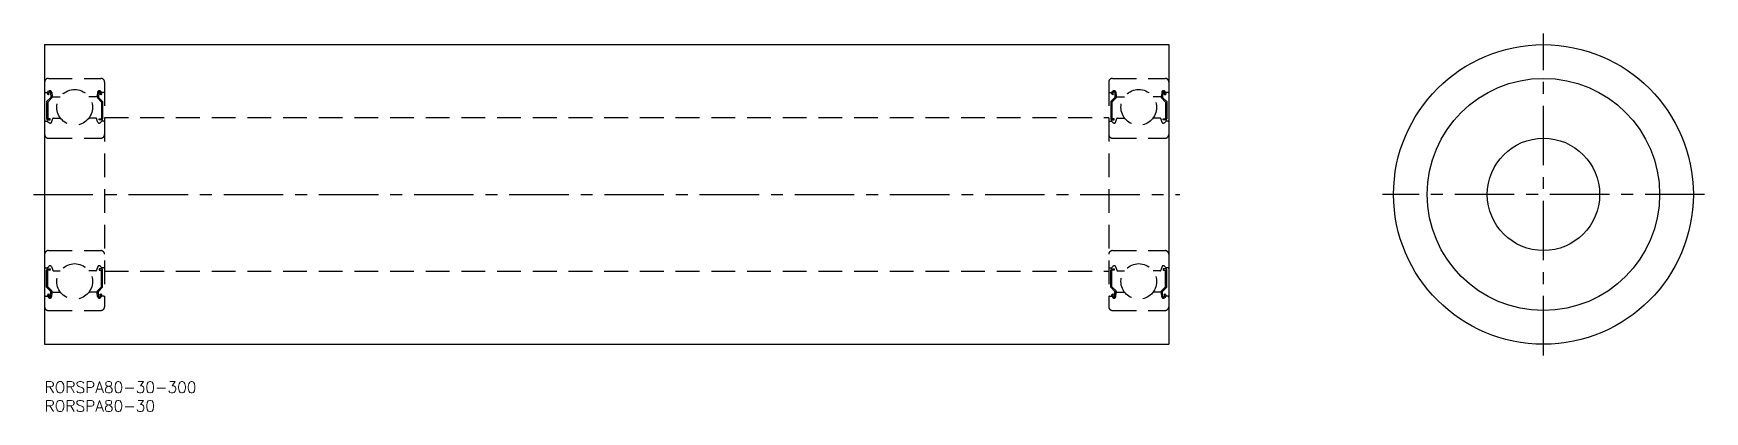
# Model space of a CAD drawing. Extents: x -3 to 443, y -8 to 93.
import ezdxf

# ---------------------------------------------------------------- set-up
doc = ezdxf.new("R2010")
doc.units = 0
doc.header["$LTSCALE"] = 0.5
doc.linetypes.add('CENTER', pattern=[50.8, 31.75, -6.35, 6.35, -6.35])
doc.linetypes.add('DASHED', pattern=[19.05, 12.7, -6.35])
for name, color, linetype in [('MSM_CENTER', 1, 'CENTER'), ('MSM_CONTINUOUS', 7, 'CONTINUOUS'), ('MSM_DASHED', 4, 'DASHED'), ('MSM_PART_NUMBER', 7, 'CONTINUOUS')]:
    doc.layers.add(name, color=color, linetype=linetype)
doc.styles.get("Standard").update_dxf_attribs({"font": 'txt.shx', "height": 3, "bigfont": 'bigfont.shx'})

# ---------------------------------------------------------------- blocks, each defined once
blk = doc.blocks.new('*U17')
at = {"layer": 'MSM_PART_NUMBER'}
blk.add_text('RORSPA80-30-300', height=3, dxfattribs=at).set_placement((0, -3))
blk = doc.blocks.new('*U18')
at = {"layer": 'MSM_PART_NUMBER'}
blk.add_text('RORSPA80-30', height=3, dxfattribs=at).set_placement((0, -8))

msp = doc.modelspace()

# ---------------------------------------------------------------- linework, layer by layer
at = {"layer": 'MSM_CENTER'}
for p, q in [((400, 7), (400, 93)), ((-3, 50), (303, 50)), ((443, 50), (357, 50))]:
    msp.add_line(p, q, dxfattribs=at)
at = {"layer": 'MSM_CONTINUOUS'}
for p, q in [((0, 90), (0, 10)), ((0, 90), (300, 90)), ((300, 90), (300, 10)), ((0, 10), (300, 10))]:
    msp.add_line(p, q, dxfattribs=at)
for radius in [40, 31, 15]:
    msp.add_circle((400, 50), radius, dxfattribs=at)
at = {"layer": 'MSM_DASHED'}
for p, q in [((1, 81), (15, 81)), ((285, 81), (299, 81)), ((0.2, 77.2), (0.78, 77.2)), ((1.63, 75.9), (0.53, 74.8)), ((0.78, 77.2), (1.06, 77.54)), ((1.05, 76.58), (0.82, 76.78)), ((1.01, 77.01), (1.29, 77.34)), ((1.24, 76.81), (1.01, 77.01)), ((1.05, 76.58), (1.24, 76.81)), ((1.57, 77.25), (1.63, 75.9)), ((1.87, 77.28), (1.96, 76.28)), ((1.93, 76.63), (1.93, 75.78)), ((2.16, 76.1), (4.18, 76.1)), ((13.84, 76.1), (11.82, 76.1)), ((14.13, 77.28), (14.04, 76.28)), ((14.07, 76.63), (14.07, 75.78)), ((14.43, 77.25), (14.37, 75.9)), ((14.37, 75.9), (15.47, 74.8)), ((14.99, 77.01), (14.71, 77.34)), ((14.76, 76.81), (14.99, 77.01)), ((14.95, 76.58), (14.76, 76.81)), ((15.22, 77.2), (14.94, 77.54)), ((14.95, 76.58), (15.18, 76.78)), ((15.8, 77.2), (15.22, 77.2)), ((16, 80), (16, 20)), ((284, 80), (284, 20)), ((284.2, 77.2), (284.78, 77.2)), ((285.63, 75.9), (284.53, 74.8)), ((284.78, 77.2), (285.06, 77.54)), ((285.05, 76.58), (284.82, 76.78)), ((285.01, 77.01), (285.29, 77.34)), ((285.24, 76.81), (285.01, 77.01)), ((285.05, 76.58), (285.24, 76.81)), ((285.57, 77.25), (285.63, 75.9)), ((285.87, 77.28), (285.96, 76.28)), ((285.93, 76.63), (285.93, 75.78)), ((286.16, 76.1), (288.18, 76.1)), ((297.84, 76.1), (295.82, 76.1)), ((298.13, 77.28), (298.04, 76.28)), ((298.07, 76.63), (298.07, 75.78)), ((298.43, 77.25), (298.37, 75.9)), ((298.37, 75.9), (299.47, 74.8)), ((298.99, 77.01), (298.71, 77.34)), ((298.76, 76.81), (298.99, 77.01)), ((298.95, 76.58), (298.76, 76.81)), ((299.22, 77.2), (298.94, 77.54)), ((298.95, 76.58), (299.18, 76.78)), ((299.8, 77.2), (299.22, 77.2)), ((0.53, 74.8), (0.53, 70.2)), ((1.93, 75.78), (0.83, 74.68)), ((0.83, 74.68), (0.83, 70.2)), ((14.07, 75.78), (15.17, 74.68)), ((15.17, 74.68), (15.17, 70.2)), ((15.47, 74.8), (15.47, 70.2)), ((284.53, 74.8), (284.53, 70.2)), ((285.93, 75.78), (284.83, 74.68)), ((284.83, 74.68), (284.83, 70.2)), ((298.07, 75.78), (299.17, 74.68)), ((299.17, 74.68), (299.17, 70.2)), ((299.47, 74.8), (299.47, 70.2)), ((0.2, 69.6), (0.7, 69.6)), ((0.7, 69.6), (1.07, 69.23)), ((1.45, 70.2), (0.83, 70.2)), ((0.83, 69.9), (1.45, 69.9)), ((1.45, 69.9), (1.45, 70.2)), ((1.78, 69.25), (2.15, 70.27)), ((2.34, 70.4), (4.18, 70.4)), ((13.66, 70.4), (11.82, 70.4)), ((14.22, 69.25), (13.85, 70.27)), ((14.55, 70.2), (15.17, 70.2)), ((14.55, 69.9), (14.55, 70.2)), ((15.17, 69.9), (14.55, 69.9)), ((15.3, 69.6), (14.93, 69.23)), ((15.8, 69.6), (15.3, 69.6)), ((16, 70.5), (284, 70.5)), ((284.2, 69.6), (284.7, 69.6)), ((284.7, 69.6), (285.07, 69.23)), ((285.45, 70.2), (284.83, 70.2)), ((284.83, 69.9), (285.45, 69.9)), ((285.45, 69.9), (285.45, 70.2)), ((285.78, 69.25), (286.15, 70.27)), ((286.34, 70.4), (288.18, 70.4)), ((297.66, 70.4), (295.82, 70.4)), ((298.22, 69.25), (297.85, 70.27)), ((298.55, 70.2), (299.17, 70.2)), ((298.55, 69.9), (298.55, 70.2)), ((299.17, 69.9), (298.55, 69.9)), ((299.3, 69.6), (298.93, 69.23)), ((299.8, 69.6), (299.3, 69.6)), ((1, 65), (15, 65)), ((285, 65), (299, 65)), ((1, 35), (15, 35)), ((285, 35), (299, 35)), ((0.2, 30.4), (0.7, 30.4)), ((0.53, 25.2), (0.53, 29.8)), ((0.7, 30.4), (1.07, 30.77)), ((0.83, 30.1), (1.45, 30.1)), ((0.83, 25.32), (0.83, 29.8)), ((1.45, 29.8), (0.83, 29.8)), ((1.45, 30.1), (1.45, 29.8)), ((1.78, 30.75), (2.15, 29.73)), ((2.34, 29.6), (4.18, 29.6)), ((13.66, 29.6), (11.82, 29.6)), ((14.22, 30.75), (13.85, 29.73)), ((14.03, 30.24), (14.03, 30.24)), ((14.13, 30.5), (14.13, 30.5)), ((15.17, 30.1), (14.55, 30.1)), ((14.55, 30.1), (14.55, 29.8)), ((14.55, 29.8), (15.17, 29.8)), ((15.3, 30.4), (14.93, 30.77)), ((15.17, 25.32), (15.17, 29.8)), ((15.8, 30.4), (15.3, 30.4)), ((15.47, 25.2), (15.47, 29.8)), ((16, 29.5), (284, 29.5)), ((284.2, 30.4), (284.7, 30.4)), ((284.53, 25.2), (284.53, 29.8)), ((284.7, 30.4), (285.07, 30.77)), ((284.83, 30.1), (285.45, 30.1)), ((284.83, 25.32), (284.83, 29.8)), ((285.45, 29.8), (284.83, 29.8)), ((285.45, 30.1), (285.45, 29.8)), ((285.78, 30.75), (286.15, 29.73)), ((286.34, 29.6), (288.18, 29.6)), ((297.66, 29.6), (295.82, 29.6)), ((298.22, 30.75), (297.85, 29.73)), ((298.03, 30.24), (298.03, 30.24)), ((298.13, 30.5), (298.13, 30.5)), ((299.17, 30.1), (298.55, 30.1)), ((298.55, 30.1), (298.55, 29.8)), ((298.55, 29.8), (299.17, 29.8)), ((299.3, 30.4), (298.93, 30.77)), ((299.17, 25.32), (299.17, 29.8)), ((299.8, 30.4), (299.3, 30.4)), ((299.47, 25.2), (299.47, 29.8)), ((0.2, 22.8), (0.78, 22.8)), ((1.63, 24.1), (0.53, 25.2)), ((0.78, 22.8), (1.06, 22.46)), ((1.05, 23.42), (0.82, 23.22)), ((1.93, 24.22), (0.83, 25.32)), ((1.24, 23.19), (1.01, 22.99)), ((1.01, 22.99), (1.29, 22.66)), ((1.05, 23.42), (1.24, 23.19)), ((1.57, 22.75), (1.63, 24.1)), ((1.87, 22.72), (1.96, 23.72)), ((1.93, 23.37), (1.93, 24.22)), ((2.16, 23.9), (4.18, 23.9)), ((13.84, 23.9), (11.82, 23.9)), ((14.13, 22.72), (14.04, 23.72)), ((14.07, 24.22), (15.17, 25.32)), ((14.07, 23.37), (14.07, 24.22)), ((14.37, 24.1), (15.47, 25.2)), ((14.43, 22.75), (14.37, 24.1)), ((14.99, 22.99), (14.71, 22.66)), ((14.95, 23.42), (14.76, 23.19)), ((14.76, 23.19), (14.99, 22.99)), ((15.22, 22.8), (14.94, 22.46)), ((14.95, 23.42), (15.18, 23.22)), ((15.8, 22.8), (15.22, 22.8)), ((284.2, 22.8), (284.78, 22.8)), ((285.63, 24.1), (284.53, 25.2)), ((284.78, 22.8), (285.06, 22.46)), ((285.05, 23.42), (284.82, 23.22)), ((285.93, 24.22), (284.83, 25.32)), ((285.24, 23.19), (285.01, 22.99)), ((285.01, 22.99), (285.29, 22.66)), ((285.05, 23.42), (285.24, 23.19)), ((285.57, 22.75), (285.63, 24.1)), ((285.87, 22.72), (285.96, 23.72)), ((285.93, 23.37), (285.93, 24.22)), ((286.16, 23.9), (288.18, 23.9)), ((297.84, 23.9), (295.82, 23.9)), ((298.13, 22.72), (298.04, 23.72)), ((298.07, 24.22), (299.17, 25.32)), ((298.07, 23.37), (298.07, 24.22)), ((298.37, 24.1), (299.47, 25.2)), ((298.43, 22.75), (298.37, 24.1)), ((298.99, 22.99), (298.71, 22.66)), ((298.95, 23.42), (298.76, 23.19)), ((298.76, 23.19), (298.99, 22.99)), ((299.22, 22.8), (298.94, 22.46)), ((298.95, 23.42), (299.18, 23.22)), ((299.8, 22.8), (299.22, 22.8)), ((1, 19), (15, 19)), ((285, 19), (299, 19))]:
    msp.add_line(p, q, dxfattribs=at)
for centre in [(8, 73.25), (292, 73.25), (8, 26.75), (292, 26.75)]:
    msp.add_circle(centre, 4.76, dxfattribs=at)
for centre, radius, start, end in [((1, 80), 1, 90, 180), ((15, 80), 1, 0, 90), ((285, 80), 1, 90, 180), ((299, 80), 1, 0, 90), ((0.2, 77.4), 0.2, 180, 270), ((1.01, 77.01), 0.3, 139.9073, 229.9975), ((1.41, 77.24), 0.46, 4.9875, 139.9073), ((1.41, 77.24), 0.16, 2.3753, 139.9932), ((2.16, 76.3), 0.2, 184.9875, 270), ((13.84, 76.3), 0.2, 270, 355.0125), ((14.59, 77.24), 0.46, 40.0927, 175.0125), ((14.59, 77.24), 0.16, 40.0068, 177.6247), ((14.99, 77.01), 0.3, 310.0025, 40.0927), ((15.8, 77.4), 0.2, 270, 0), ((284.2, 77.4), 0.2, 180, 270), ((285.01, 77.01), 0.3, 139.9073, 229.9975), ((285.41, 77.24), 0.46, 4.9875, 139.9073), ((285.41, 77.24), 0.16, 2.3753, 139.9932), ((286.16, 76.3), 0.2, 184.9875, 270), ((297.84, 76.3), 0.2, 270, 355.0125), ((298.59, 77.24), 0.46, 40.0927, 175.0125), ((298.59, 77.24), 0.16, 40.0068, 177.6247), ((298.99, 77.01), 0.3, 310.0025, 40.0927), ((299.8, 77.4), 0.2, 270, 0), ((0.2, 69.4), 0.2, 90, 180), ((0.83, 70.2), 0.3, 180, 270), ((1.5, 69.65), 0.6, 225, 272.805), ((1.5, 69.35), 0.3, 265.5374, 340.0304), ((2.34, 70.2), 0.2, 90, 160.0304), ((13.66, 70.2), 0.2, 19.9696, 90), ((14.5, 69.35), 0.3, 199.9696, 274.4626), ((14.5, 69.65), 0.6, 267.195, 315), ((15.17, 70.2), 0.3, 270, 0), ((15.8, 69.4), 0.2, 0, 90), ((284.2, 69.4), 0.2, 90, 180), ((284.83, 70.2), 0.3, 180, 270), ((285.5, 69.65), 0.6, 225, 272.805), ((285.5, 69.35), 0.3, 265.5374, 340.0304), ((286.34, 70.2), 0.2, 90, 160.0304), ((297.66, 70.2), 0.2, 19.9696, 90), ((298.5, 69.35), 0.3, 199.9696, 274.4626), ((298.5, 69.65), 0.6, 267.195, 315), ((299.17, 70.2), 0.3, 270, 0), ((299.8, 69.4), 0.2, 0, 90), ((1, 66), 1, 180, 270), ((15, 66), 1, 270, 0), ((285, 66), 1, 180, 270), ((299, 66), 1, 270, 0), ((1, 34), 1, 90, 180), ((15, 34), 1, 0, 90), ((285, 34), 1, 90, 180), ((299, 34), 1, 0, 90), ((0.2, 30.6), 0.2, 180, 270), ((0.83, 29.8), 0.3, 90, 180), ((1.5, 30.35), 0.6, 87.195, 135), ((1.5, 30.65), 0.3, 19.9696, 94.4626), ((2.34, 29.8), 0.2, 199.9696, 270), ((13.66, 29.8), 0.2, 270, 340.0304), ((14.5, 30.65), 0.3, 85.5374, 160.0304), ((14.5, 30.35), 0.6, 45, 92.805), ((15.17, 29.8), 0.3, 0, 90), ((15.8, 30.6), 0.2, 270, 0), ((284.2, 30.6), 0.2, 180, 270), ((284.83, 29.8), 0.3, 90, 180), ((285.5, 30.35), 0.6, 87.195, 135), ((285.5, 30.65), 0.3, 19.9696, 94.4626), ((286.34, 29.8), 0.2, 199.9696, 270), ((297.66, 29.8), 0.2, 270, 340.0304), ((298.5, 30.65), 0.3, 85.5374, 160.0304), ((298.5, 30.35), 0.6, 45, 92.805), ((299.17, 29.8), 0.3, 0, 90), ((299.8, 30.6), 0.2, 270, 0), ((0.2, 22.6), 0.2, 90, 180), ((1.01, 22.99), 0.3, 130.0025, 220.0927), ((1.41, 22.76), 0.46, 220.0927, 355.0125), ((1.41, 22.76), 0.16, 220.0068, 357.6247), ((2.16, 23.7), 0.2, 90, 175.0125), ((13.84, 23.7), 0.2, 4.9875, 90), ((14.59, 22.76), 0.46, 184.9875, 319.9073), ((14.59, 22.76), 0.16, 182.3753, 319.9932), ((14.99, 22.99), 0.3, 319.9073, 49.9975), ((15.8, 22.6), 0.2, 0, 90), ((284.2, 22.6), 0.2, 90, 180), ((285.01, 22.99), 0.3, 130.0025, 220.0927), ((285.41, 22.76), 0.46, 220.0927, 355.0125), ((285.41, 22.76), 0.16, 220.0068, 357.6247), ((286.16, 23.7), 0.2, 90, 175.0125), ((297.84, 23.7), 0.2, 4.9875, 90), ((298.59, 22.76), 0.46, 184.9875, 319.9073), ((298.59, 22.76), 0.16, 182.3753, 319.9932), ((298.99, 22.99), 0.3, 319.9073, 49.9975), ((299.8, 22.6), 0.2, 0, 90), ((1, 20), 1, 180, 270), ((15, 20), 1, 270, 0), ((285, 20), 1, 180, 270), ((299, 20), 1, 270, 0)]:
    msp.add_arc(centre, radius, start, end, dxfattribs=at)

# ---------------------------------------------------------------- block references
at = {"layer": 'MSM_CONTINUOUS'}
for name in ['*U17', '*U18']:
    msp.add_blockref(name, (0, 0), dxfattribs=at)

doc.saveas('drawing.dxf')
